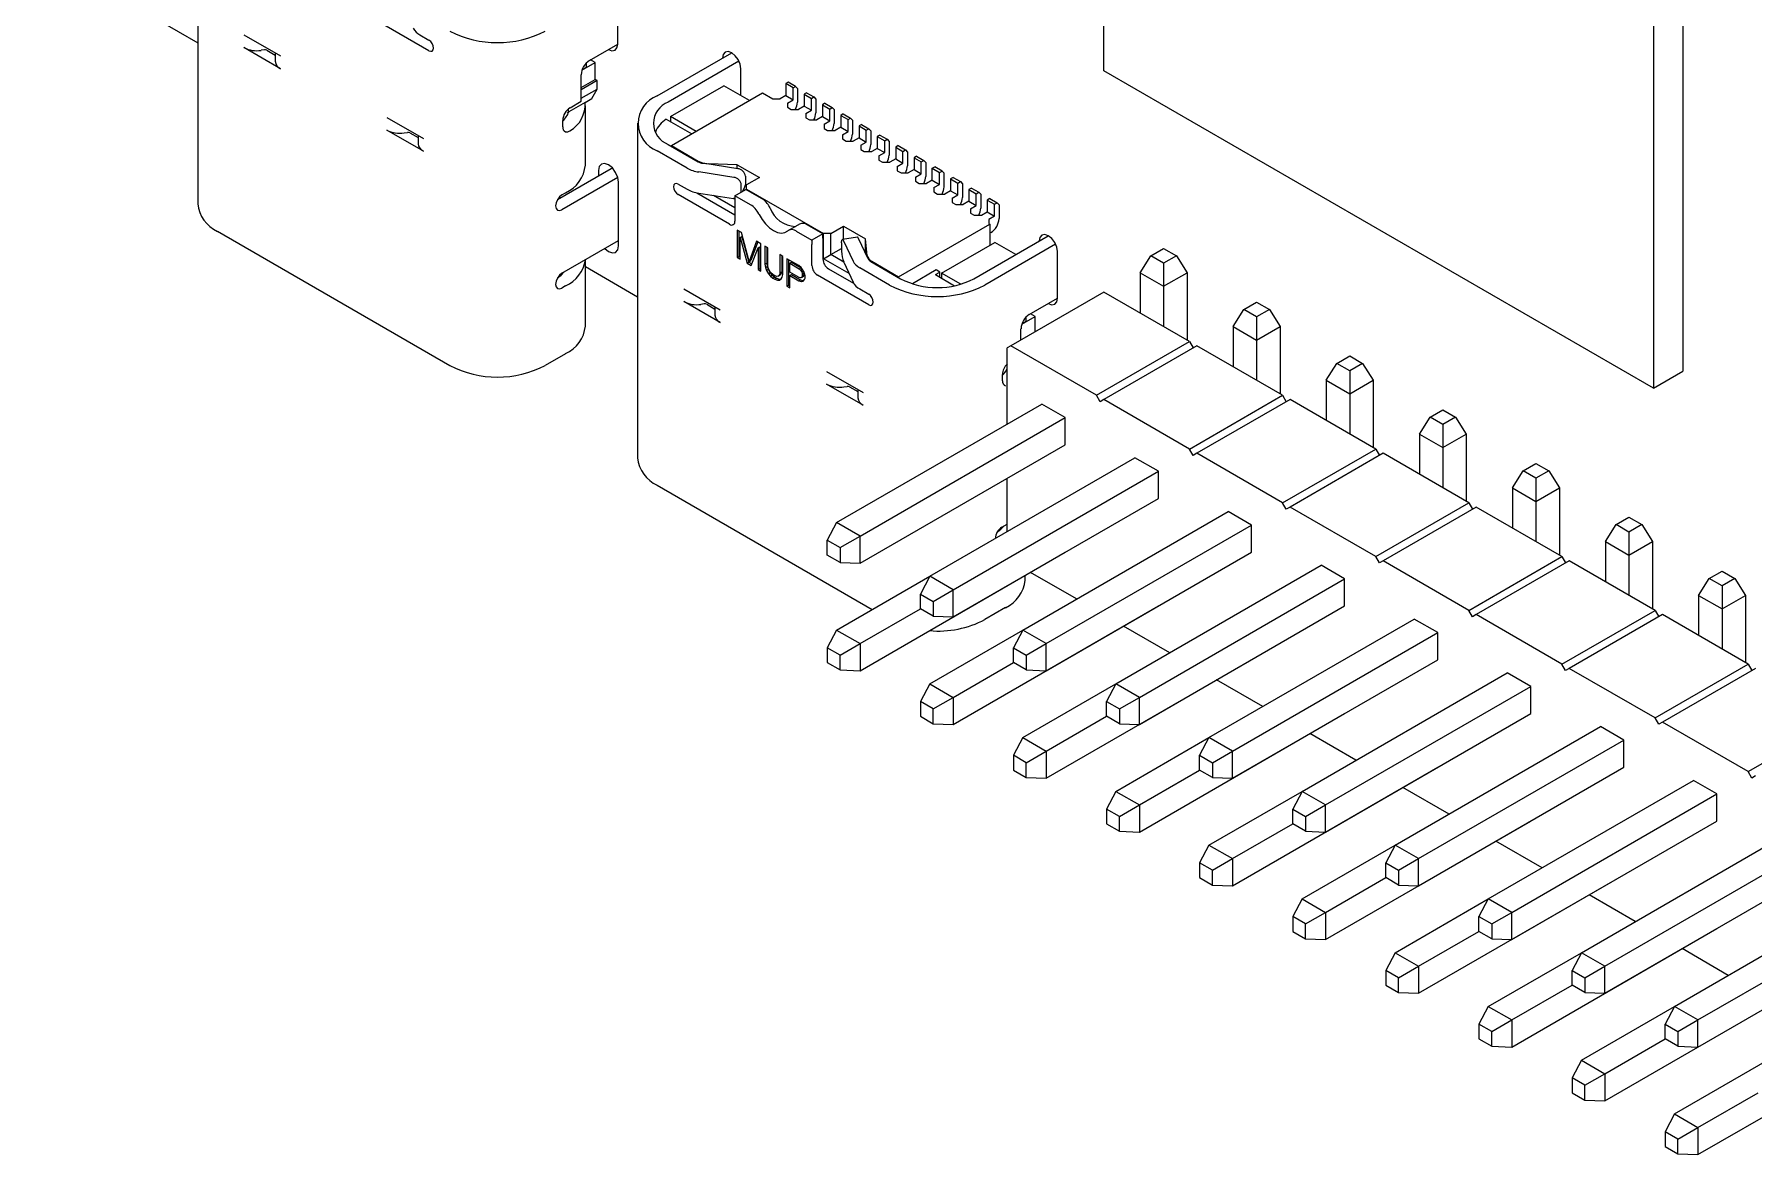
# Model space of a CAD drawing. Header units: millimetres. Extents: x 2 to 1109, y 2 to 430.
# Drawn here: x 61.39 to 94.56, y 51.86 to 73.47 of the extents above; entities that cross this region are included whole.
import ezdxf

# ---------------------------------------------------------------- set-up
doc = ezdxf.new("R2010")
doc.units = ezdxf.units.MM
doc.header["$LTSCALE"] = 0.5
doc.layers.add('几何体', color=7, linetype='Continuous')

msp = doc.modelspace()

# ---------------------------------------------------------------- linework, layer by layer
at = {"layer": '几何体'}
for p, q in [((82.029, 72.766), (82.029, 80.931)), ((64.546, 76.65), (64.546, 70.199)), ((61.395, 75.125), (64.546, 73.306)), ((93.201, 74.985), (93.201, 66.969)), ((92.635, 74.808), (92.635, 66.643)), ((72.649, 73.278), (72.649, 74.176)), ((69.007, 73.152), (68.017, 73.723)), ((65.437, 73.457), (66.142, 73.05)), ((68.834, 73.456), (69.007, 73.356)), ((66.142, 72.805), (65.437, 73.212)), ((65.833, 73.168), (65.77, 73.159)), ((65.88, 73.16), (66.039, 73.068)), ((66.039, 73.109), (66.039, 72.948)), ((72.104, 72.964), (72.649, 73.278)), ((72.217, 72.923), (72.125, 72.976)), ((73.412, 72.282), (74.848, 73.111)), ((71.945, 72.178), (71.945, 72.688)), ((71.96, 72.774), (72.217, 72.923)), ((71.964, 72.787), (72.044, 72.833)), ((72.044, 72.833), (72.044, 72.915)), ((72.217, 72.596), (72.217, 72.923)), ((74.989, 72.948), (73.624, 72.16)), ((75.024, 72.286), (75.024, 72.805)), ((92.635, 66.643), (82.029, 72.766)), ((71.945, 72.439), (72.217, 72.596)), ((72.253, 72.576), (71.945, 72.398)), ((71.945, 72.235), (72.253, 72.412)), ((72.147, 72.229), (72.253, 72.412)), ((72.253, 72.576), (72.217, 72.596)), ((72.253, 72.412), (72.253, 72.576)), ((73.667, 71.882), (74.696, 72.476)), ((73.684, 71.321), (75.445, 72.337)), ((75.191, 72.19), (74.696, 72.476)), ((75.445, 72.337), (75.64, 72.225)), ((75.94, 72.546), (75.891, 72.517)), ((76.032, 72.435), (75.891, 72.517)), ((75.891, 72.517), (75.891, 72.288)), ((76.082, 72.464), (75.94, 72.546)), ((76.032, 72.435), (76.082, 72.464)), ((76.032, 72.207), (76.032, 72.435)), ((76.082, 72.464), (76.117, 72.423)), ((76.117, 72.423), (76.117, 72.158)), ((76.294, 72.341), (76.244, 72.313)), ((76.244, 72.313), (76.386, 72.231)), ((76.244, 72.313), (76.244, 72.084)), ((76.294, 72.341), (76.435, 72.26)), ((71.7, 71.958), (71.7, 72.033)), ((72.02, 72.156), (71.707, 71.975)), ((71.729, 72.053), (71.945, 72.178)), ((72.02, 72.156), (72.147, 72.229)), ((72.025, 70.943), (72.025, 72.086)), ((75.64, 72.225), (75.781, 72.225)), ((75.891, 72.288), (75.781, 72.225)), ((75.891, 72.288), (76.032, 72.207)), ((75.922, 72.143), (76.032, 72.207)), ((75.922, 72.143), (75.922, 72.062)), ((75.922, 72.062), (75.993, 72.021)), ((75.993, 72.021), (76.135, 72.021)), ((76.244, 72.084), (76.135, 72.021)), ((76.244, 72.084), (76.386, 72.003)), ((76.276, 71.939), (76.386, 72.003)), ((76.386, 72.231), (76.435, 72.26)), ((76.386, 72.003), (76.386, 72.231)), ((76.435, 72.26), (76.47, 72.219)), ((76.47, 72.219), (76.47, 71.954)), ((76.647, 72.137), (76.598, 72.109)), ((76.598, 72.109), (76.739, 72.027)), ((76.598, 72.109), (76.598, 71.88)), ((76.647, 72.137), (76.789, 72.056)), ((76.739, 72.027), (76.789, 72.056)), ((76.739, 71.798), (76.739, 72.027)), ((76.789, 72.056), (76.824, 72.015)), ((76.824, 72.015), (76.824, 71.749)), ((68.195, 71.865), (68.9, 71.458)), ((71.588, 71.686), (71.588, 71.808)), ((71.674, 71.956), (71.707, 71.975)), ((73.031, 71.752), (73.031, 65.301)), ((73.585, 71.831), (74.077, 71.547)), ((74.162, 71.596), (73.667, 71.882)), ((73.667, 71.882), (73.667, 71.784)), ((76.276, 71.939), (76.276, 71.858)), ((76.276, 71.858), (76.347, 71.817)), ((76.347, 71.817), (76.488, 71.817)), ((76.598, 71.88), (76.488, 71.817)), ((76.598, 71.88), (76.739, 71.798)), ((76.63, 71.735), (76.739, 71.798)), ((76.63, 71.735), (76.63, 71.654)), ((76.63, 71.654), (76.7, 71.613)), ((76.951, 71.676), (76.842, 71.613)), ((77.001, 71.933), (76.951, 71.905)), ((76.951, 71.905), (76.951, 71.676)), ((76.951, 71.905), (77.093, 71.823)), ((76.951, 71.676), (77.093, 71.594)), ((77.001, 71.933), (77.142, 71.852)), ((77.093, 71.823), (77.142, 71.852)), ((77.093, 71.594), (77.093, 71.823)), ((77.142, 71.852), (77.178, 71.811)), ((77.178, 71.811), (77.178, 71.545)), ((77.354, 71.729), (77.305, 71.701)), ((77.305, 71.701), (77.305, 71.472)), ((77.305, 71.701), (77.446, 71.619)), ((77.354, 71.729), (77.496, 71.647)), ((77.446, 71.619), (77.496, 71.647)), ((77.496, 71.647), (77.531, 71.607)), ((68.9, 71.213), (68.195, 71.62)), ((68.527, 71.567), (68.591, 71.576)), ((68.638, 71.568), (68.797, 71.476)), ((68.797, 71.517), (68.797, 71.356)), ((73.624, 71.343), (74.201, 71.011)), ((73.684, 71.309), (73.684, 71.321)), ((73.684, 71.321), (74.204, 71.021)), ((76.7, 71.613), (76.842, 71.613)), ((76.983, 71.531), (77.093, 71.594)), ((76.983, 71.531), (76.983, 71.449)), ((76.983, 71.449), (77.054, 71.409)), ((77.054, 71.409), (77.195, 71.409)), ((77.305, 71.472), (77.195, 71.409)), ((77.305, 71.472), (77.446, 71.39)), ((77.337, 71.327), (77.446, 71.39)), ((77.337, 71.327), (77.337, 71.245)), ((77.446, 71.39), (77.446, 71.619)), ((77.531, 71.607), (77.531, 71.341)), ((77.708, 71.525), (77.658, 71.496)), ((77.658, 71.496), (77.658, 71.268)), ((77.658, 71.496), (77.8, 71.415)), ((77.708, 71.525), (77.849, 71.443)), ((77.8, 71.415), (77.849, 71.443)), ((77.8, 71.186), (77.8, 71.415)), ((77.849, 71.443), (77.885, 71.403)), ((77.885, 71.403), (77.885, 71.137)), ((78.061, 71.321), (78.012, 71.292)), ((78.061, 71.321), (78.203, 71.239)), ((73.989, 70.888), (73.412, 71.221)), ((77.337, 71.245), (77.407, 71.205)), ((77.407, 71.205), (77.549, 71.205)), ((77.658, 71.268), (77.549, 71.205)), ((77.658, 71.268), (77.8, 71.186)), ((77.69, 71.123), (77.8, 71.186)), ((77.69, 71.123), (77.69, 71.041)), ((77.69, 71.041), (77.761, 71)), ((77.761, 71), (77.902, 71)), ((78.012, 71.064), (77.902, 71)), ((78.012, 71.292), (78.012, 71.064)), ((78.012, 71.292), (78.153, 71.211)), ((78.012, 71.064), (78.153, 70.982)), ((78.153, 71.211), (78.203, 71.239)), ((78.153, 70.982), (78.153, 71.211)), ((78.203, 71.239), (78.238, 71.198)), ((78.238, 71.198), (78.238, 70.933)), ((78.415, 71.117), (78.366, 71.088)), ((78.366, 71.088), (78.507, 71.007)), ((78.366, 71.088), (78.366, 70.86)), ((78.415, 71.117), (78.556, 71.035)), ((78.507, 71.007), (78.556, 71.035)), ((78.507, 70.778), (78.507, 71.007)), ((78.556, 71.035), (78.592, 70.994)), ((78.592, 70.994), (78.592, 70.729)), ((71.487, 70.28), (72.52, 70.877)), ((72.652, 70.708), (71.573, 70.085)), ((72.277, 70.839), (72.277, 70.737)), ((74.889, 70.709), (74.213, 70.813)), ((74.967, 70.876), (74.291, 70.981)), ((74.957, 70.953), (74.4, 70.97)), ((74.957, 70.953), (75.382, 70.709)), ((74.957, 70.878), (74.957, 70.953)), ((75.112, 70.731), (75.112, 70.568)), ((75.382, 70.709), (75.134, 70.566)), ((78.044, 70.919), (78.153, 70.982)), ((78.044, 70.919), (78.044, 70.837)), ((78.044, 70.837), (78.115, 70.796)), ((78.115, 70.796), (78.256, 70.796)), ((78.366, 70.86), (78.256, 70.796)), ((78.366, 70.86), (78.507, 70.778)), ((78.397, 70.715), (78.507, 70.778)), ((78.397, 70.715), (78.397, 70.633)), ((78.719, 70.655), (78.609, 70.592)), ((78.719, 70.884), (78.769, 70.913)), ((78.719, 70.884), (78.86, 70.802)), ((78.719, 70.655), (78.719, 70.884)), ((78.719, 70.655), (78.86, 70.574)), ((78.91, 70.831), (78.769, 70.913)), ((78.86, 70.802), (78.91, 70.831)), ((78.86, 70.574), (78.86, 70.802)), ((78.91, 70.831), (78.945, 70.79)), ((78.945, 70.525), (78.945, 70.79)), ((79.122, 70.709), (79.073, 70.68)), ((79.073, 70.68), (79.073, 70.451)), ((79.073, 70.68), (79.214, 70.598)), ((79.122, 70.709), (79.264, 70.627)), ((71.573, 70.371), (71.644, 70.412)), ((72.666, 69.389), (72.666, 70.614)), ((73.815, 70.58), (73.989, 70.48)), ((74.805, 69.804), (73.815, 70.376)), ((74.178, 70.411), (74.911, 69.988)), ((74.213, 70.405), (74.885, 70.301)), ((74.911, 70.123), (74.499, 70.361)), ((74.911, 70.355), (75.123, 70.478)), ((74.911, 70.355), (74.911, 70.274)), ((75.212, 70.182), (74.911, 70.355)), ((75.034, 70.426), (75.034, 70.564)), ((75.064, 70.444), (75.103, 70.527)), ((75.079, 70.475), (75.099, 70.464)), ((75.424, 70.304), (75.123, 70.478)), ((75.134, 70.484), (75.134, 70.566)), ((75.134, 70.484), (75.134, 70.472)), ((75.134, 70.484), (76.619, 69.627)), ((78.397, 70.633), (78.468, 70.592)), ((78.468, 70.592), (78.609, 70.592)), ((78.751, 70.511), (78.86, 70.574)), ((78.751, 70.511), (78.751, 70.429)), ((78.751, 70.429), (78.822, 70.388)), ((78.822, 70.388), (78.963, 70.388)), ((79.073, 70.451), (78.963, 70.388)), ((79.073, 70.451), (79.214, 70.37)), ((79.104, 70.306), (79.214, 70.37)), ((79.214, 70.598), (79.264, 70.627)), ((79.214, 70.37), (79.214, 70.598)), ((79.264, 70.627), (79.299, 70.586)), ((79.299, 70.586), (79.299, 70.321)), ((79.476, 70.504), (79.426, 70.476)), ((79.426, 70.476), (79.568, 70.394)), ((79.426, 70.476), (79.426, 70.247)), ((79.476, 70.504), (79.617, 70.423)), ((79.568, 70.394), (79.617, 70.423)), ((79.568, 70.166), (79.568, 70.394)), ((79.617, 70.423), (79.652, 70.382)), ((79.652, 70.382), (79.652, 70.117)), ((74.885, 70.301), (74.889, 70.3)), ((74.911, 70.286), (74.885, 70.301)), ((74.911, 70.299), (74.889, 70.3)), ((74.911, 70.274), (74.911, 69.866)), ((79.104, 70.306), (79.104, 70.225)), ((79.104, 70.225), (79.175, 70.184)), ((79.175, 70.184), (79.317, 70.184)), ((79.426, 70.247), (79.317, 70.184)), ((79.426, 70.247), (79.568, 70.166)), ((79.458, 70.102), (79.568, 70.166)), ((79.458, 70.102), (79.458, 70.021)), ((79.458, 70.021), (79.529, 69.98)), ((79.67, 69.98), (79.78, 70.043)), ((79.829, 70.3), (79.78, 70.272)), ((79.78, 70.272), (79.921, 70.19)), ((79.78, 70.272), (79.78, 70.043)), ((79.78, 70.043), (79.921, 69.962)), ((79.829, 70.3), (79.971, 70.219)), ((79.921, 70.19), (79.971, 70.219)), ((79.921, 69.962), (79.921, 70.19)), ((79.971, 70.219), (80.006, 70.178)), ((80.006, 70.178), (80.006, 69.913)), ((64.927, 69.669), (69.41, 67.081)), ((75.04, 69.644), (74.954, 69.694)), ((74.954, 69.694), (74.954, 69.163)), ((74.989, 69.674), (74.989, 69.184)), ((76.158, 69.809), (75.945, 69.687)), ((76.095, 69.672), (76.396, 69.498)), ((76.608, 69.621), (76.307, 69.794)), ((76.76, 69.627), (77.008, 69.77)), ((77.008, 69.77), (77.432, 69.525)), ((77.008, 69.515), (77.008, 69.77)), ((78.069, 68.79), (79.829, 69.806)), ((79.529, 69.98), (79.67, 69.98)), ((79.921, 69.962), (79.812, 69.898)), ((79.812, 69.898), (79.812, 69.817)), ((79.812, 69.817), (79.829, 69.806)), ((79.829, 69.806), (79.829, 69.398)), ((71.573, 68.86), (72.666, 69.491)), ((75.011, 69.548), (75.047, 69.568)), ((75.011, 69.13), (75.011, 69.548)), ((75.011, 69.548), (75.145, 69.053)), ((75.184, 69.087), (75.04, 69.644)), ((75.047, 69.568), (75.181, 69.073)), ((75.327, 69.478), (75.184, 69.087)), ((75.35, 69.465), (75.219, 69.108)), ((75.222, 69.009), (75.356, 69.349)), ((75.413, 69.429), (75.327, 69.478)), ((75.356, 69.349), (75.391, 69.369)), ((75.356, 69.349), (75.356, 68.931)), ((75.391, 69.369), (75.391, 68.952)), ((75.413, 68.898), (75.413, 69.429)), ((75.547, 69.351), (75.49, 69.385)), ((75.49, 69.385), (75.49, 69.034)), ((75.525, 69.364), (75.525, 69.055)), ((75.547, 69.001), (75.547, 69.351)), ((76.608, 69.621), (76.396, 69.498)), ((76.396, 69.498), (76.396, 69.417)), ((76.396, 69.008), (76.396, 69.417)), ((76.608, 69.539), (76.608, 69.621)), ((76.608, 69.539), (76.608, 69.131)), ((76.619, 69.137), (76.619, 69.627)), ((76.76, 69.627), (76.619, 69.627)), ((76.76, 69.219), (76.76, 69.627)), ((76.76, 69.219), (76.969, 69.339)), ((76.969, 69.447), (76.969, 69.283)), ((77.275, 69.556), (76.985, 69.511)), ((77.008, 69.485), (77.189, 69.095)), ((77.479, 69.14), (77.298, 69.53)), ((77.461, 69.203), (77.432, 69.525)), ((77.432, 69.241), (77.432, 69.525)), ((78.899, 68.861), (79.928, 69.455)), ((79.522, 68.755), (80.957, 69.584)), ((81.098, 69.421), (79.734, 68.633)), ((79.85, 69.643), (79.829, 69.631)), ((80.331, 69.223), (79.928, 69.455)), ((82.934, 69.196), (83.18, 69.338)), ((83.18, 69.338), (83.427, 69.196)), ((72.025, 67.84), (72.025, 69.121)), ((74.954, 69.163), (74.989, 69.184)), ((74.954, 69.163), (75.011, 69.13)), ((74.989, 69.184), (75.011, 69.171)), ((75.145, 69.053), (75.181, 69.073)), ((75.145, 69.053), (75.222, 69.009)), ((75.181, 69.073), (75.235, 69.042)), ((75.184, 69.087), (75.219, 69.108)), ((75.49, 69.034), (75.525, 69.055)), ((75.49, 69.034), (75.5, 68.972)), ((75.525, 69.055), (75.535, 68.993)), ((75.557, 68.951), (75.547, 69.001)), ((75.835, 69.186), (75.777, 69.219)), ((75.777, 69.219), (75.777, 68.869)), ((75.813, 69.198), (75.813, 68.889)), ((75.835, 68.835), (75.835, 69.186)), ((76.141, 69.009), (75.911, 69.141)), ((75.911, 69.141), (75.911, 68.611)), ((75.947, 69.121), (75.947, 68.631)), ((75.969, 69.052), (76.004, 69.072)), ((75.969, 68.882), (75.969, 69.052)), ((75.969, 69.052), (76.151, 68.947)), ((76.004, 69.072), (76.186, 68.967)), ((76.189, 68.97), (76.141, 69.009)), ((76.619, 69.137), (76.76, 69.219)), ((77.113, 68.852), (76.619, 69.137)), ((77.009, 69.075), (76.76, 69.219)), ((77.009, 69.075), (77.008, 69.077)), ((77.009, 69.075), (77.189, 68.687)), ((77.531, 69.088), (78.107, 68.755)), ((77.549, 69.09), (78.069, 68.79)), ((81.134, 68.38), (81.134, 69.278)), ((82.728, 68.869), (82.934, 69.196)), ((83.18, 69.053), (82.934, 69.196)), ((83.427, 69.196), (83.18, 69.053)), ((83.18, 69.053), (83.18, 68.608)), ((83.427, 69.196), (83.633, 68.869)), ((72.025, 68.989), (73.031, 68.408)), ((75.356, 68.931), (75.391, 68.952)), ((75.356, 68.931), (75.413, 68.898)), ((75.391, 68.952), (75.413, 68.939)), ((75.5, 68.972), (75.535, 68.993)), ((75.5, 68.972), (75.519, 68.916)), ((75.519, 68.916), (75.554, 68.937)), ((75.519, 68.916), (75.557, 68.849)), ((75.535, 68.993), (75.554, 68.937)), ((75.554, 68.937), (75.592, 68.869)), ((75.576, 68.906), (75.557, 68.951)), ((75.557, 68.849), (75.592, 68.869)), ((75.557, 68.849), (75.595, 68.804)), ((75.605, 68.866), (75.576, 68.906)), ((75.592, 68.869), (75.631, 68.825)), ((75.595, 68.804), (75.631, 68.825)), ((75.595, 68.804), (75.643, 68.765)), ((75.643, 68.833), (75.605, 68.866)), ((75.631, 68.825), (75.679, 68.786)), ((75.681, 68.811), (75.643, 68.833)), ((75.643, 68.765), (75.679, 68.786)), ((75.643, 68.765), (75.681, 68.743)), ((75.679, 68.786), (75.717, 68.764)), ((75.72, 68.8), (75.681, 68.811)), ((75.681, 68.743), (75.717, 68.764)), ((75.681, 68.743), (75.729, 68.727)), ((75.717, 68.764), (75.765, 68.747)), ((75.748, 68.806), (75.72, 68.8)), ((75.729, 68.727), (75.765, 68.747)), ((75.729, 68.727), (75.768, 68.727)), ((75.768, 68.829), (75.748, 68.806)), ((75.748, 68.806), (75.784, 68.827)), ((75.765, 68.747), (75.802, 68.748)), ((75.777, 68.869), (75.768, 68.829)), ((75.768, 68.829), (75.803, 68.849)), ((75.768, 68.727), (75.806, 68.75)), ((75.777, 68.869), (75.813, 68.889)), ((75.803, 68.849), (75.784, 68.827)), ((75.813, 68.889), (75.803, 68.849)), ((75.806, 68.75), (75.825, 68.785)), ((75.825, 68.785), (75.835, 68.835)), ((76.151, 68.777), (75.969, 68.882)), ((75.969, 68.815), (76.004, 68.835)), ((75.969, 68.577), (75.969, 68.815)), ((75.969, 68.815), (76.141, 68.715)), ((76.004, 68.835), (76.176, 68.735)), ((76.141, 68.715), (76.176, 68.735)), ((76.141, 68.715), (76.189, 68.699)), ((76.151, 68.947), (76.186, 68.967)), ((76.151, 68.947), (76.179, 68.919)), ((76.179, 68.772), (76.151, 68.777)), ((76.176, 68.735), (76.224, 68.719)), ((76.179, 68.919), (76.211, 68.937)), ((76.179, 68.919), (76.199, 68.885)), ((76.179, 68.772), (76.215, 68.792)), ((76.199, 68.783), (76.179, 68.772)), ((76.186, 68.967), (76.2, 68.953)), ((76.227, 68.914), (76.189, 68.97)), ((76.189, 68.699), (76.224, 68.719)), ((76.189, 68.699), (76.227, 68.71)), ((76.199, 68.885), (76.232, 68.904)), ((76.199, 68.885), (76.208, 68.846)), ((76.208, 68.812), (76.199, 68.783)), ((76.199, 68.783), (76.234, 68.804)), ((76.208, 68.846), (76.243, 68.866)), ((76.208, 68.846), (76.208, 68.812)), ((76.208, 68.812), (76.243, 68.832)), ((76.234, 68.804), (76.215, 68.792)), ((76.224, 68.719), (76.241, 68.724)), ((76.256, 68.852), (76.227, 68.914)), ((76.227, 68.71), (76.256, 68.739)), ((76.243, 68.832), (76.234, 68.804)), ((76.237, 68.893), (76.243, 68.866)), ((76.243, 68.866), (76.243, 68.832)), ((76.266, 68.813), (76.256, 68.852)), ((76.256, 68.739), (76.266, 68.767)), ((76.266, 68.767), (76.266, 68.813)), ((77.492, 68.253), (76.502, 68.825)), ((76.714, 68.947), (77.2, 68.667)), ((77.895, 68.633), (77.319, 68.966)), ((78.069, 68.778), (78.069, 68.79)), ((78.793, 68.923), (78.334, 68.657)), ((78.779, 68.833), (78.864, 68.882)), ((78.779, 68.833), (79.149, 68.619)), ((78.864, 68.882), (78.793, 68.923)), ((78.864, 68.784), (78.864, 68.882)), ((79.268, 68.649), (78.899, 68.861)), ((78.899, 68.861), (78.899, 68.763)), ((82.728, 68.869), (83.18, 68.608)), ((82.728, 68.869), (82.728, 68.094)), ((83.18, 68.608), (83.633, 68.869)), ((83.633, 68.869), (83.633, 67.571)), ((71.644, 68.616), (71.573, 68.575)), ((73.923, 68.558), (74.627, 68.152)), ((75.911, 68.611), (75.947, 68.631)), ((75.911, 68.611), (75.969, 68.577)), ((75.947, 68.631), (75.969, 68.618)), ((77.319, 68.557), (77.492, 68.457)), ((82.028, 68.498), (80.232, 67.461)), ((80.589, 68.065), (81.134, 68.38)), ((83.682, 67.542), (82.028, 68.498)), ((83.18, 68.608), (83.18, 67.832)), ((74.627, 67.907), (73.923, 68.313)), ((74.318, 68.269), (74.255, 68.26)), ((74.366, 68.262), (74.525, 68.17)), ((74.525, 68.211), (74.525, 68.049)), ((80.445, 67.876), (80.703, 68.024)), ((80.529, 67.935), (80.529, 68.017)), ((80.703, 68.024), (80.611, 68.077)), ((80.703, 67.733), (80.703, 68.024)), ((84.524, 67.832), (84.73, 68.159)), ((84.73, 68.159), (84.976, 68.301)), ((84.976, 68.017), (84.73, 68.159)), ((84.976, 68.301), (85.223, 68.159)), ((85.223, 68.159), (84.976, 68.017)), ((84.976, 68.017), (84.976, 67.571)), ((85.223, 68.159), (85.429, 67.832)), ((80.43, 67.576), (80.43, 67.79)), ((80.45, 67.889), (80.529, 67.935)), ((84.524, 67.832), (84.976, 67.571)), ((84.524, 67.832), (84.524, 67.057)), ((84.976, 67.571), (85.429, 67.832)), ((85.429, 67.832), (85.429, 66.534)), ((80.232, 67.461), (80.161, 67.42)), ((80.161, 65.95), (80.161, 67.42)), ((81.886, 66.506), (80.232, 67.461)), ((81.886, 66.506), (83.682, 67.542)), ((83.824, 67.461), (82.028, 66.424)), ((83.682, 67.542), (83.753, 67.42)), ((85.478, 66.506), (83.824, 67.461)), ((84.976, 67.571), (84.976, 66.795)), ((71.644, 67.309), (71.248, 67.081)), ((80.159, 67.058), (80.161, 67.058)), ((86.32, 66.796), (86.526, 67.122)), ((86.526, 67.122), (86.772, 67.265)), ((86.772, 66.98), (86.526, 67.122)), ((86.772, 67.265), (87.019, 67.122)), ((87.019, 67.122), (86.772, 66.98)), ((87.019, 67.122), (87.225, 66.796)), ((76.68, 66.966), (77.385, 66.56)), ((77.385, 66.315), (76.68, 66.721)), ((77.013, 66.668), (77.076, 66.677)), ((80.073, 66.787), (80.073, 66.91)), ((86.32, 66.796), (86.772, 66.534)), ((86.32, 66.796), (86.32, 66.02)), ((86.772, 66.98), (86.772, 66.534)), ((86.772, 66.534), (87.225, 66.796)), ((87.225, 66.796), (87.225, 65.497)), ((92.635, 66.643), (93.201, 66.969)), ((77.123, 66.67), (77.282, 66.578)), ((77.282, 66.619), (77.282, 66.457)), ((81.957, 66.383), (81.886, 66.506)), ((82.028, 66.424), (81.957, 66.383)), ((83.682, 65.469), (82.028, 66.424)), ((83.682, 65.469), (85.478, 66.506)), ((85.62, 66.424), (83.824, 65.387)), ((85.478, 66.506), (85.549, 66.383)), ((87.274, 65.469), (85.62, 66.424)), ((86.772, 66.534), (86.772, 65.759)), ((76.873, 64.052), (80.833, 66.338)), ((77.325, 63.791), (81.285, 66.077)), ((81.285, 66.077), (80.833, 66.338)), ((81.285, 65.554), (81.285, 66.077)), ((88.116, 65.759), (88.322, 66.085)), ((88.322, 66.085), (88.568, 66.228)), ((88.568, 65.943), (88.322, 66.085)), ((88.568, 66.228), (88.815, 66.085)), ((88.815, 66.085), (88.568, 65.943)), ((88.815, 66.085), (89.021, 65.759)), ((88.116, 65.759), (88.568, 65.497)), ((88.116, 65.759), (88.116, 64.983)), ((88.568, 65.943), (88.568, 65.497)), ((88.568, 65.497), (89.021, 65.759)), ((89.021, 65.759), (89.021, 64.461)), ((77.325, 63.268), (81.285, 65.554)), ((83.753, 65.346), (83.682, 65.469)), ((83.824, 65.387), (83.753, 65.346)), ((85.478, 64.432), (83.824, 65.387)), ((85.478, 64.432), (87.274, 65.469)), ((87.416, 65.387), (85.62, 64.35)), ((87.274, 65.469), (87.345, 65.346)), ((89.07, 64.432), (87.416, 65.387)), ((88.568, 65.497), (88.568, 64.722)), ((78.669, 63.015), (82.629, 65.301)), ((79.121, 62.754), (83.081, 65.04)), ((83.081, 65.04), (82.629, 65.301)), ((83.081, 64.517), (83.081, 65.04)), ((89.912, 64.722), (90.118, 65.048)), ((90.118, 65.048), (90.364, 65.191)), ((90.364, 64.906), (90.118, 65.048)), ((90.364, 65.191), (90.611, 65.048)), ((90.611, 65.048), (90.364, 64.906)), ((90.611, 65.048), (90.817, 64.722)), ((73.412, 64.77), (77.561, 62.375)), ((80.161, 63.877), (80.161, 64.905)), ((89.912, 64.722), (90.364, 64.461)), ((89.912, 64.722), (89.912, 63.946)), ((90.364, 64.906), (90.364, 64.461)), ((90.364, 64.461), (90.817, 64.722)), ((90.817, 64.722), (90.817, 63.424)), ((79.121, 62.231), (83.081, 64.517)), ((85.549, 64.309), (85.478, 64.432)), ((85.62, 64.35), (85.549, 64.309)), ((87.274, 63.395), (85.62, 64.35)), ((87.274, 63.395), (89.07, 64.432)), ((89.212, 64.35), (87.416, 63.313)), ((89.07, 64.432), (89.141, 64.309)), ((90.866, 63.395), (89.212, 64.35)), ((90.364, 64.461), (90.364, 63.685)), ((76.873, 64.052), (76.693, 63.711)), ((77.325, 63.791), (76.873, 64.052)), ((80.058, 63.962), (80.161, 64.021)), ((80.465, 61.978), (84.425, 64.264)), ((84.877, 64.003), (84.425, 64.264)), ((91.914, 64.012), (92.16, 64.154)), ((92.16, 64.154), (92.407, 64.012)), ((76.693, 63.711), (76.94, 63.568)), ((76.693, 63.426), (76.693, 63.711)), ((76.94, 63.568), (77.325, 63.791)), ((77.325, 63.268), (77.325, 63.791)), ((80.917, 61.717), (84.877, 64.003)), ((84.877, 63.481), (84.877, 64.003)), ((91.708, 63.685), (91.914, 64.012)), ((92.16, 63.869), (91.914, 64.012)), ((92.407, 64.012), (92.16, 63.869)), ((92.16, 63.869), (92.16, 63.424)), ((92.407, 64.012), (92.613, 63.685)), ((76.94, 63.283), (76.693, 63.426)), ((76.94, 63.568), (76.94, 63.283)), ((77.325, 61.194), (81.285, 63.48)), ((80.917, 61.195), (84.877, 63.481)), ((81.285, 63.481), (81.285, 63.48)), ((87.345, 63.273), (87.274, 63.395)), ((89.07, 62.358), (90.866, 63.395)), ((90.866, 63.395), (90.937, 63.273)), ((91.708, 63.685), (92.16, 63.424)), ((91.708, 63.685), (91.708, 62.909)), ((92.16, 63.424), (92.613, 63.685)), ((92.16, 63.424), (92.16, 62.648)), ((92.613, 63.685), (92.613, 62.387)), ((76.94, 63.283), (77.325, 63.268)), ((80.511, 62.941), (80.511, 63.033)), ((81.504, 62.578), (80.613, 63.092)), ((82.261, 60.942), (86.221, 63.228)), ((86.673, 62.966), (86.221, 63.228)), ((87.416, 63.313), (87.345, 63.273)), ((89.07, 62.358), (87.416, 63.313)), ((91.008, 63.313), (89.212, 62.277)), ((92.663, 62.358), (91.008, 63.313)), ((93.71, 62.975), (93.957, 63.117)), ((93.957, 63.117), (94.203, 62.975)), ((76.873, 61.978), (78.669, 63.015)), ((78.669, 63.015), (78.489, 62.674)), ((79.121, 62.754), (78.669, 63.015)), ((78.736, 62.531), (79.121, 62.754)), ((79.121, 62.231), (79.121, 62.754)), ((82.714, 60.68), (86.673, 62.966)), ((86.673, 62.444), (86.673, 62.966)), ((93.504, 62.648), (93.71, 62.975)), ((93.957, 62.832), (93.71, 62.975)), ((94.203, 62.975), (93.957, 62.832)), ((93.957, 62.832), (93.957, 62.387)), ((94.203, 62.975), (94.409, 62.648)), ((77.325, 61.717), (78.489, 62.389)), ((78.489, 62.674), (78.736, 62.531)), ((78.489, 62.389), (78.489, 62.674)), ((78.736, 62.247), (78.489, 62.389)), ((78.736, 62.531), (78.736, 62.247)), ((79.121, 60.157), (83.081, 62.443)), ((80.13, 62.411), (79.734, 62.182)), ((82.714, 60.158), (86.673, 62.444)), ((83.081, 62.444), (83.081, 62.443)), ((93.504, 62.648), (93.957, 62.387)), ((93.504, 62.648), (93.504, 61.872)), ((93.957, 62.387), (94.409, 62.648)), ((93.957, 62.387), (93.957, 61.611)), ((94.409, 62.648), (94.409, 61.35)), ((78.736, 62.247), (79.121, 62.231)), ((83.3, 61.541), (82.409, 62.056)), ((84.057, 59.905), (88.017, 62.191)), ((88.469, 61.93), (88.017, 62.191)), ((89.141, 62.236), (89.07, 62.358)), ((89.212, 62.277), (89.141, 62.236)), ((90.866, 61.321), (89.212, 62.277)), ((90.866, 61.321), (92.663, 62.358)), ((92.804, 62.277), (91.008, 61.24)), ((92.663, 62.358), (92.733, 62.236)), ((94.459, 61.321), (92.804, 62.277)), ((76.873, 61.978), (76.693, 61.637)), ((76.873, 61.978), (77.325, 61.717)), ((76.94, 61.494), (77.325, 61.717)), ((77.325, 61.717), (77.325, 61.194)), ((78.669, 60.941), (80.465, 61.978)), ((80.465, 61.978), (80.285, 61.637)), ((80.917, 61.717), (80.465, 61.978)), ((80.532, 61.495), (80.917, 61.717)), ((80.917, 61.195), (80.917, 61.717)), ((84.51, 59.644), (88.469, 61.93)), ((88.469, 61.407), (88.469, 61.93)), ((76.94, 61.494), (76.693, 61.637)), ((76.693, 61.637), (76.693, 61.352)), ((76.94, 61.209), (76.94, 61.494)), ((80.285, 61.637), (80.532, 61.495)), ((80.285, 61.352), (80.285, 61.637)), ((80.532, 61.495), (80.532, 61.21)), ((80.917, 59.121), (84.877, 61.407)), ((84.51, 59.121), (88.469, 61.407)), ((84.877, 61.407), (84.877, 61.407)), ((76.693, 61.352), (76.94, 61.209)), ((76.94, 61.209), (77.325, 61.194)), ((79.121, 60.68), (80.285, 61.352)), ((80.532, 61.21), (80.285, 61.352)), ((80.532, 61.21), (80.917, 61.195)), ((85.853, 58.868), (89.813, 61.154)), ((90.265, 60.893), (89.813, 61.154)), ((90.937, 61.199), (90.866, 61.321)), ((91.008, 61.24), (90.937, 61.199)), ((92.663, 60.285), (91.008, 61.24)), ((92.663, 60.285), (94.459, 61.321)), ((94.6, 61.24), (92.804, 60.203)), ((94.459, 61.321), (94.529, 61.199)), ((78.669, 60.941), (78.489, 60.6)), ((78.669, 60.941), (79.121, 60.68)), ((80.465, 59.904), (82.261, 60.941)), ((82.261, 60.942), (82.081, 60.6)), ((82.714, 60.68), (82.261, 60.942)), ((85.096, 60.505), (84.205, 61.019)), ((86.306, 58.607), (90.265, 60.893)), ((90.265, 60.37), (90.265, 60.893)), ((78.736, 60.457), (78.489, 60.6)), ((78.489, 60.6), (78.489, 60.315)), ((78.736, 60.457), (79.121, 60.68)), ((78.736, 60.173), (78.736, 60.457)), ((79.121, 60.68), (79.121, 60.157)), ((82.081, 60.6), (82.328, 60.458)), ((82.081, 60.315), (82.081, 60.6)), ((82.328, 60.458), (82.714, 60.68)), ((82.328, 60.458), (82.328, 60.173)), ((82.714, 60.158), (82.714, 60.68)), ((82.714, 58.084), (86.673, 60.37)), ((86.306, 58.084), (90.265, 60.37)), ((86.673, 60.37), (86.673, 60.37)), ((78.489, 60.315), (78.736, 60.173)), ((78.736, 60.173), (79.121, 60.157)), ((80.917, 59.643), (82.081, 60.315)), ((82.328, 60.173), (82.081, 60.315)), ((82.328, 60.173), (82.714, 60.158)), ((87.649, 57.831), (91.609, 60.117)), ((92.061, 59.856), (91.609, 60.117)), ((92.733, 60.162), (92.663, 60.285)), ((92.804, 60.203), (92.733, 60.162)), ((94.459, 59.248), (92.804, 60.203)), ((94.459, 59.248), (96.255, 60.285)), ((80.465, 59.904), (80.285, 59.563)), ((80.465, 59.904), (80.917, 59.643)), ((82.261, 58.868), (84.057, 59.904)), ((84.057, 59.905), (83.877, 59.563)), ((84.51, 59.644), (84.057, 59.905)), ((86.892, 59.468), (86.001, 59.982)), ((88.102, 57.57), (92.061, 59.856)), ((92.061, 59.333), (92.061, 59.856)), ((80.532, 59.421), (80.285, 59.563)), ((80.285, 59.563), (80.285, 59.278)), ((80.532, 59.421), (80.917, 59.643)), ((80.532, 59.136), (80.532, 59.421)), ((80.917, 59.643), (80.917, 59.121)), ((83.877, 59.563), (84.124, 59.421)), ((83.877, 59.278), (83.877, 59.563)), ((84.124, 59.421), (84.51, 59.644)), ((84.124, 59.421), (84.124, 59.136)), ((84.51, 59.121), (84.51, 59.644)), ((80.285, 59.278), (80.532, 59.136)), ((80.532, 59.136), (80.917, 59.121)), ((82.714, 58.606), (83.877, 59.278)), ((84.124, 59.136), (83.877, 59.278)), ((84.124, 59.136), (84.51, 59.121)), ((84.51, 57.047), (88.469, 59.333)), ((88.102, 57.047), (92.061, 59.333)), ((88.469, 59.333), (88.469, 59.333)), ((89.445, 56.794), (93.405, 59.08)), ((93.858, 58.819), (93.405, 59.08)), ((94.529, 59.125), (94.459, 59.248)), ((94.6, 59.166), (94.529, 59.125)), ((82.261, 58.868), (82.081, 58.526)), ((82.261, 58.868), (82.714, 58.606)), ((84.057, 57.831), (85.853, 58.867)), ((85.853, 58.868), (85.673, 58.526)), ((86.306, 58.607), (85.853, 58.868)), ((88.688, 58.431), (87.798, 58.945)), ((89.898, 56.533), (93.858, 58.819)), ((93.858, 58.296), (93.858, 58.819)), ((82.328, 58.384), (82.081, 58.526)), ((82.081, 58.526), (82.081, 58.241)), ((82.328, 58.384), (82.714, 58.606)), ((82.328, 58.099), (82.328, 58.384)), ((82.714, 58.606), (82.714, 58.084)), ((85.673, 58.526), (85.92, 58.384)), ((85.673, 58.242), (85.673, 58.526)), ((85.92, 58.384), (86.306, 58.607)), ((85.92, 58.384), (85.92, 58.099)), ((86.306, 58.084), (86.306, 58.607)), ((82.081, 58.241), (82.328, 58.099)), ((82.328, 58.099), (82.714, 58.084)), ((84.51, 57.57), (85.673, 58.241)), ((85.92, 58.099), (85.673, 58.242)), ((85.92, 58.099), (86.306, 58.084)), ((86.306, 56.01), (90.265, 58.296)), ((89.898, 56.01), (93.858, 58.296)), ((90.265, 58.296), (90.265, 58.296)), ((84.057, 57.831), (83.877, 57.489)), ((84.057, 57.831), (84.51, 57.57)), ((85.853, 56.794), (87.649, 57.831)), ((87.649, 57.831), (87.469, 57.49)), ((88.102, 57.57), (87.649, 57.831)), ((90.484, 57.394), (89.594, 57.908)), ((91.241, 55.757), (95.201, 58.043)), ((91.694, 55.496), (95.654, 57.782)), ((84.124, 57.347), (83.877, 57.489)), ((83.877, 57.489), (83.877, 57.204)), ((84.124, 57.347), (84.51, 57.57)), ((84.51, 57.57), (84.51, 57.047)), ((87.469, 57.49), (87.716, 57.347)), ((87.469, 57.205), (87.469, 57.49)), ((87.716, 57.347), (88.102, 57.57)), ((88.102, 57.047), (88.102, 57.57)), ((83.877, 57.204), (84.124, 57.062)), ((84.124, 57.062), (84.124, 57.347)), ((84.124, 57.062), (84.51, 57.047)), ((86.306, 56.533), (87.469, 57.205)), ((87.716, 57.062), (87.469, 57.205)), ((87.716, 57.347), (87.716, 57.062)), ((87.716, 57.062), (88.102, 57.047)), ((88.102, 54.973), (92.061, 57.259)), ((91.694, 54.974), (95.654, 57.26)), ((92.061, 57.26), (92.061, 57.259)), ((85.853, 56.794), (85.673, 56.452)), ((85.853, 56.794), (86.306, 56.533)), ((87.649, 55.757), (89.445, 56.794)), ((89.445, 56.794), (89.265, 56.453)), ((89.898, 56.533), (89.445, 56.794)), ((92.28, 56.357), (91.39, 56.871)), ((93.037, 54.721), (96.997, 57.007)), ((93.49, 54.459), (97.45, 56.745)), ((85.92, 56.31), (85.673, 56.452)), ((85.673, 56.452), (85.673, 56.168)), ((85.92, 56.31), (86.306, 56.533)), ((86.306, 56.533), (86.306, 56.01)), ((89.265, 56.453), (89.512, 56.31)), ((89.265, 56.168), (89.265, 56.453)), ((89.512, 56.31), (89.898, 56.533)), ((89.898, 56.01), (89.898, 56.533)), ((85.673, 56.168), (85.92, 56.025)), ((85.92, 56.025), (85.92, 56.31)), ((88.102, 55.496), (89.266, 56.168)), ((89.512, 56.025), (89.265, 56.168)), ((89.512, 56.31), (89.512, 56.025)), ((89.898, 53.936), (93.858, 56.222)), ((93.49, 53.937), (97.45, 56.223)), ((93.858, 56.223), (93.858, 56.222)), ((85.92, 56.025), (86.306, 56.01)), ((87.649, 55.757), (87.469, 55.416)), ((87.649, 55.757), (88.102, 55.496)), ((89.445, 54.72), (91.241, 55.757)), ((89.512, 56.025), (89.898, 56.01)), ((91.241, 55.757), (91.061, 55.416)), ((91.694, 55.496), (91.241, 55.757)), ((94.076, 55.32), (93.186, 55.835)), ((87.716, 55.273), (87.469, 55.416)), ((87.469, 55.416), (87.469, 55.131)), ((87.716, 55.273), (88.102, 55.496)), ((88.102, 55.496), (88.102, 54.973)), ((91.061, 55.416), (91.308, 55.273)), ((91.061, 55.131), (91.061, 55.416)), ((91.308, 55.273), (91.694, 55.496)), ((91.694, 54.974), (91.694, 55.496)), ((87.469, 55.131), (87.716, 54.988)), ((87.716, 54.988), (87.716, 55.273)), ((89.898, 54.459), (91.062, 55.131)), ((91.308, 54.989), (91.061, 55.131)), ((91.308, 55.273), (91.308, 54.989)), ((91.694, 52.9), (95.654, 55.186)), ((87.716, 54.988), (88.102, 54.973)), ((91.308, 54.989), (91.694, 54.974)), ((89.445, 54.72), (89.265, 54.379)), ((89.445, 54.72), (89.898, 54.459)), ((89.512, 54.236), (89.898, 54.459)), ((89.898, 54.459), (89.898, 53.936)), ((91.241, 53.683), (93.037, 54.72)), ((93.037, 54.721), (92.857, 54.379)), ((93.49, 54.459), (93.037, 54.721)), ((93.104, 54.237), (93.49, 54.459)), ((93.49, 53.937), (93.49, 54.459)), ((89.512, 54.236), (89.265, 54.379)), ((89.265, 54.379), (89.265, 54.094)), ((89.265, 54.094), (89.512, 53.951)), ((89.512, 53.951), (89.512, 54.236)), ((91.694, 53.422), (92.858, 54.094)), ((92.857, 54.379), (93.104, 54.237)), ((92.857, 54.094), (92.857, 54.379)), ((93.104, 53.952), (92.857, 54.094)), ((93.104, 54.237), (93.104, 53.952)), ((93.49, 51.863), (97.45, 54.149)), ((89.512, 53.951), (89.898, 53.936)), ((93.104, 53.952), (93.49, 53.937)), ((91.241, 53.683), (91.061, 53.342)), ((91.241, 53.683), (91.694, 53.422)), ((91.308, 53.199), (91.694, 53.422)), ((91.694, 53.422), (91.694, 52.9)), ((93.037, 52.647), (94.833, 53.683)), ((91.308, 53.199), (91.061, 53.342)), ((91.061, 53.342), (91.061, 53.057)), ((91.308, 52.915), (91.308, 53.199)), ((91.061, 53.057), (91.308, 52.915)), ((91.308, 52.915), (91.694, 52.9)), ((93.49, 52.385), (94.654, 53.057)), ((93.037, 52.647), (92.857, 52.305)), ((93.037, 52.647), (93.49, 52.385)), ((93.104, 52.163), (92.857, 52.305)), ((92.857, 52.305), (92.857, 52.02)), ((93.104, 52.163), (93.49, 52.385)), ((93.104, 51.878), (93.104, 52.163)), ((93.49, 52.385), (93.49, 51.863)), ((92.857, 52.02), (93.104, 51.878)), ((93.104, 51.878), (93.49, 51.863))]:
    msp.add_line(p, q, dxfattribs=at)
at = {"layer": '几何体', "flags": 128}
for points in [[(69.007, 73.152), (69.041, 73.14), (69.069, 73.145), (69.089, 73.167), (69.095, 73.203), (69.089, 73.246), (69.069, 73.29), (69.041, 73.328), (69.007, 73.356)], [(72.472, 73.176), (72.472, 73.176), (72.539, 73.152), (72.597, 73.164), (72.635, 73.208), (72.649, 73.278)], [(75.024, 72.805), (75.011, 72.891), (74.973, 72.979), (74.915, 73.056), (74.848, 73.111), (74.78, 73.134), (74.723, 73.123), (74.684, 73.079), (74.671, 73.009)], [(71.644, 71.588), (71.685, 71.588), (71.725, 71.606)], [(72.666, 70.614), (72.651, 70.709), (72.609, 70.806), (72.546, 70.891), (72.472, 70.951), (72.397, 70.977), (72.334, 70.964), (72.292, 70.916), (72.277, 70.839)], [(71.573, 70.371), (71.526, 70.333), (71.486, 70.279), (71.459, 70.217), (71.449, 70.157), (71.459, 70.107), (71.486, 70.076), (71.526, 70.069), (71.573, 70.085)], [(73.815, 70.58), (73.781, 70.592), (73.753, 70.586), (73.734, 70.564), (73.727, 70.529), (73.734, 70.486), (73.753, 70.442), (73.781, 70.403), (73.815, 70.376)], [(75.103, 70.527), (75.109, 70.544), (75.112, 70.568)], [(75.378, 69.994), (75.434, 69.898), (75.501, 69.811), (75.575, 69.737), (75.654, 69.682), (75.732, 69.647), (75.807, 69.634), (75.874, 69.644), (75.93, 69.676)], [(72.398, 69.336), (72.472, 69.277), (72.546, 69.251), (72.609, 69.263), (72.651, 69.312), (72.666, 69.389)], [(76.969, 69.447), (76.97, 69.469), (76.972, 69.487), (76.976, 69.5), (76.981, 69.509), (76.987, 69.511), (76.993, 69.508), (77.001, 69.499), (77.008, 69.485)], [(77.298, 69.53), (77.29, 69.544), (77.283, 69.553), (77.276, 69.556), (77.275, 69.556)], [(81.134, 69.278), (81.12, 69.364), (81.082, 69.452), (81.025, 69.529), (80.957, 69.584), (80.889, 69.607), (80.832, 69.596), (80.794, 69.552), (80.78, 69.482)], [(71.573, 68.86), (71.526, 68.822), (71.486, 68.768), (71.459, 68.706), (71.449, 68.646), (71.459, 68.597), (71.486, 68.566), (71.526, 68.558), (71.573, 68.575)], [(71.489, 68.774), (71.557, 68.826), (71.618, 68.886)], [(77.492, 68.253), (77.526, 68.241), (77.555, 68.247), (77.574, 68.269), (77.581, 68.304), (77.574, 68.347), (77.555, 68.391), (77.526, 68.43), (77.492, 68.457)], [(80.957, 68.278), (80.957, 68.278), (81.025, 68.254), (81.082, 68.265), (81.12, 68.309), (81.134, 68.38)], [(79.974, 63.875), (80.042, 63.927), (80.103, 63.988)]]:
    msp.add_lwpolyline(points, dxfattribs=at)
at = {"layer": '几何体'}
for centre, radius, start, end in [((68.976, 73.728), 0.307, 207.6511, 242.3551), ((70.329, 75.305), 1.998, 242.6097, 297.3903), ((65.684, 73.687), 0.536, 242.6082, 279.2225), ((65.845, 73.092), 0.0765, 62.6082, 99.2225), ((66.216, 72.966), 0.177, 185.9276, 245.3925), ((72.29, 72.672), 0.346, 122.6055, 177.3945), ((71.895, 71.794), 0.307, 122.6055, 177.3945), ((71.445, 72.11), 0.576, 299.1069, 4.5194), ((73.614, 71.752), 0.568, 110.7834, 249.2166), ((73.779, 71.752), 0.437, 110.7834, 249.2166), ((75.805, 72.168), 0.312, 331.9251, 358.1633), ((71.68, 71.674), 0.0926, 172.3261, 247.6685), ((71.263, 72.136), 0.472, 313.4828, 339.9908), ((73.869, 71.384), 0.53, 122.3916, 158.2757), ((76.159, 71.964), 0.312, 331.9251, 358.1633), ((76.512, 71.759), 0.312, 331.9251, 358.1633), ((68.442, 72.095), 0.536, 242.6082, 279.2225), ((68.603, 71.5), 0.0765, 62.6082, 99.2225), ((68.973, 71.374), 0.177, 185.9276, 245.3925), ((76.866, 71.555), 0.312, 331.9251, 358.1633), ((77.22, 71.351), 0.312, 331.9251, 358.1633), ((74.327, 71.239), 0.26, 241.1112, 262.0227), ((74.405, 71.396), 0.425, 241.7952, 269.3676), ((77.573, 71.147), 0.312, 331.9251, 358.1633), ((71.375, 71.008), 0.654, 294.3747, 354.3052), ((72.577, 70.779), 0.113, 104.811, 120.6048), ((74.303, 71.458), 0.651, 241.1112, 262.0227), ((74.872, 70.547), 0.163, 6.0231, 83.9752), ((74.95, 70.714), 0.163, 6.0231, 83.9752), ((77.927, 70.943), 0.312, 331.9251, 358.1633), ((78.28, 70.739), 0.312, 331.9251, 358.1633), ((74.303, 71.05), 0.651, 241.1112, 262.0227), ((78.634, 70.535), 0.312, 331.9251, 358.1633), ((78.987, 70.331), 0.312, 331.9251, 358.1633), ((65.197, 70.264), 0.654, 185.6948, 245.6253), ((74.978, 69.809), 0.44, 26.9958, 57.8785), ((74.915, 69.765), 0.516, 26.3438, 28.1583), ((75.19, 69.932), 0.44, 26.9958, 57.8785), ((75.128, 69.888), 0.516, 26.3438, 28.1583), ((76.091, 70.296), 0.532, 199.6332, 268.6802), ((79.341, 70.127), 0.312, 331.9251, 358.1633), ((74.847, 69.855), 0.0655, 230.7967, 9.214), ((75.997, 69.598), 0.102, 125.5295, 130.8728), ((76.009, 69.555), 0.146, 53.5749, 119.4595), ((76.22, 69.674), 0.149, 53.9943, 114.6953), ((79.668, 69.928), 0.338, 302.6055, 357.3945), ((71.368, 69.219), 0.664, 294.6263, 351.469), ((76.627, 69.019), 0.231, 182.6055, 237.3945), ((76.839, 69.141), 0.231, 182.6055, 237.3945), ((77.542, 69.284), 0.572, 180.1059, 201.2272), ((77.461, 69.237), 0.307, 207.6511, 242.3551), ((77.615, 69.232), 0.156, 190.4159, 244.8826), ((77.588, 69.197), 0.123, 207.6511, 242.3551), ((77.461, 68.829), 0.307, 207.6511, 242.3551), ((78.815, 70.12), 1.537, 242.6097, 297.3903), ((78.815, 70.407), 1.998, 242.6097, 297.3903), ((74.169, 68.789), 0.536, 242.6082, 279.2225), ((74.33, 68.194), 0.0765, 62.6082, 99.2225), ((74.701, 68.068), 0.177, 185.9276, 245.3925), ((80.776, 67.774), 0.346, 122.6055, 177.3945), ((71.375, 67.905), 0.654, 294.3747, 354.3052), ((70.329, 68.855), 1.998, 242.6097, 297.3903), ((80.382, 66.895), 0.31, 135.7049, 177.3019), ((79.712, 67.267), 0.518, 314.1227, 329.9281), ((76.927, 67.197), 0.536, 242.6082, 279.2225), ((77.088, 66.602), 0.0765, 62.6082, 99.2225), ((80.165, 66.775), 0.0926, 172.3261, 247.6685), ((77.459, 66.476), 0.177, 185.9276, 245.3925), ((73.682, 65.366), 0.654, 185.6948, 245.6253), ((80.195, 63.74), 0.26, 121.6059, 178.3994), ((79.86, 63.006), 0.654, 294.3747, 354.3052), ((78.834, 63.893), 1.933, 264.9743, 297.7417)]:
    msp.add_arc(centre, radius, start, end, dxfattribs=at)

doc.saveas('drawing.dxf')
